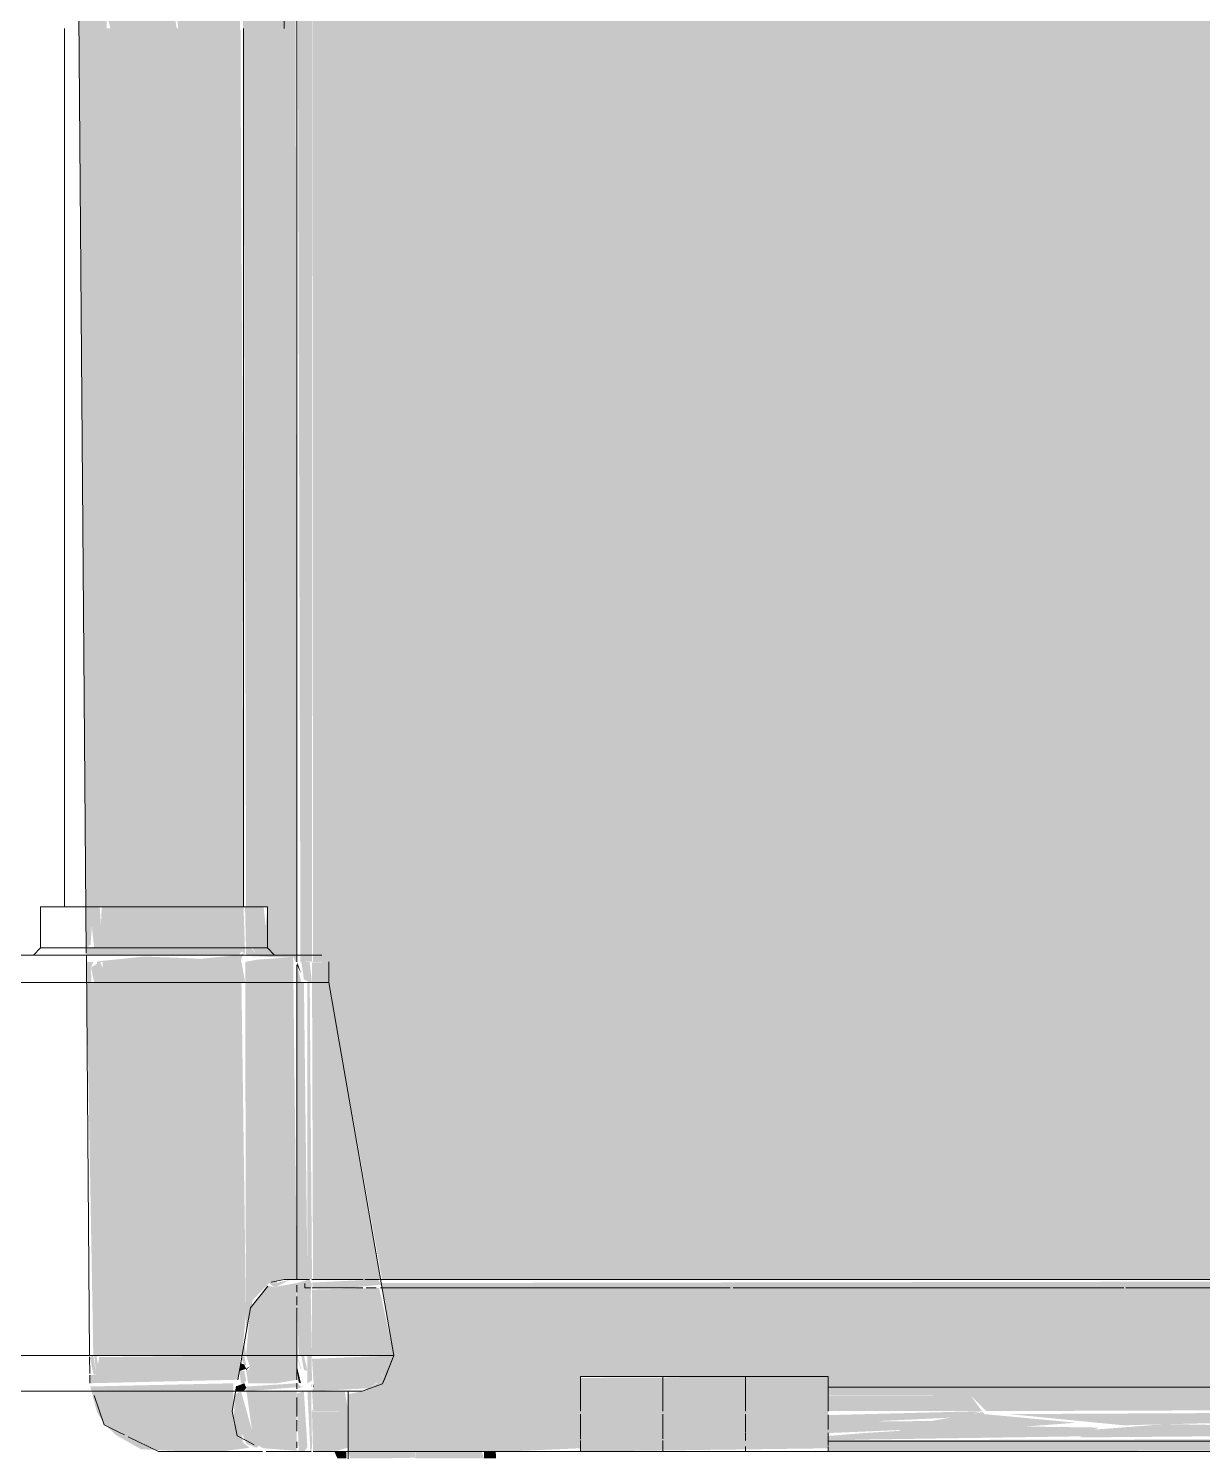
# Model space of a CAD drawing. Header units: metres. Extents: x 147 to 427, y -16 to 162.
# Drawn here: x 392.1614 to 392.332, y 0.406 to 0.6127 of the extents above; entities that cross this region are included whole.
import ezdxf

# ---------------------------------------------------------------- set-up
doc = ezdxf.new("R2010")
doc.units = ezdxf.units.M
doc.layers.add('P-SANR-FIXT', color=7, linetype='Continuous', lineweight=5)

# ---------------------------------------------------------------- blocks, each defined once
blk = doc.blocks.new('USO_ESG_Sifão de Uso Geral - Sifão para lavatório-3647404-HH')
at = {"layer": 'P-SANR-FIXT'}
for p, q in [((-160.98708, 0.61274), (-160.98708, 0.62313)), ((-161.01897, 0.61274), (-161.01897, 0.48512)), ((-160.99297, 0.48512), (-160.99297, 0.61274)), ((-161.02245, 0.48512), (-161.02245, 0.47916)), ((-160.98949, 0.48512), (-161.02245, 0.48512)), ((-160.98949, 0.47916), (-160.98949, 0.48512)), ((-161.02245, 0.47916), (-161.02347, 0.47813)), ((-161.02347, 0.47813), (-161.01834, 0.47813)), ((-161.02347, 0.47813), (-160.98847, 0.47813)), ((-161.02245, 0.47916), (-160.98949, 0.47916)), ((-160.99359, 0.47813), (-160.98847, 0.47813)), ((-160.98847, 0.47813), (-160.98949, 0.47916)), ((-160.98057, 0.47416), (-160.98057, 0.47713)), ((-161.03136, 0.47416), (-160.98057, 0.47416)), ((-160.97112, 0.41995), (-160.98057, 0.47416)), ((-160.97112, 0.41995), (-161.04082, 0.41995)), ((-160.97774, 0.39156), (-160.97774, 0.41477))]:
    blk.add_line(p, q, dxfattribs=at)
at = {"layer": 'P-SANR-FIXT', "color": 253, "true_color": 0xa6a6a6}
for p, q in [((-161.01908, 0.48512), (-161.02245, 0.48512)), ((-161.01897, 0.48512), (-161.01771, 0.48512)), ((-161.01723, 0.48512), (-160.99471, 0.48512)), ((-160.99423, 0.48512), (-160.99297, 0.48512)), ((-160.98949, 0.48512), (-160.99285, 0.48512)), ((-161.02245, 0.47916), (-161.02188, 0.47916)), ((-161.01834, 0.47813), (-161.01561, 0.47813)), ((-161.01834, 0.47813), (-161.01284, 0.47813)), ((-161.01525, 0.47813), (-161.01232, 0.47813)), ((-161.01266, 0.47813), (-160.99359, 0.47813)), ((-160.99005, 0.47916), (-160.98949, 0.47916)), ((-160.98144, 0.47416), (-160.98057, 0.47416)), ((-160.97774, 0.41477), (-161.03419, 0.41477)), ((-160.97572, 0.41477), (-160.97774, 0.41477))]:
    blk.add_line(p, q, dxfattribs=at)
at = {"layer": 'P-SANR-FIXT', "color": 254, "true_color": 0xdfdfdf}
for p, q in [((-161.01897, 0.48512), (-161.01852, 0.48512)), ((-161.01762, 0.48512), (-161.01862, 0.48512)), ((-161.01852, 0.48512), (-161.01771, 0.48512)), ((-161.01252, 0.48512), (-161.01726, 0.48512)), ((-161.01723, 0.48512), (-160.99471, 0.48512)), ((-160.99467, 0.48512), (-161.01238, 0.48512)), ((-160.99331, 0.48512), (-160.99431, 0.48512)), ((-160.99423, 0.48512), (-160.99297, 0.48512)), ((-161.02188, 0.47916), (-160.99005, 0.47916)), ((-161.02943, 0.47416), (-161.02392, 0.47416)), ((-161.02392, 0.47416), (-161.01254, 0.47416)), ((-161.01233, 0.47416), (-160.98144, 0.47416)), ((-160.97112, 0.41995), (-161.04082, 0.41995)), ((-161.01469, 0.41477), (-161.0288, 0.41477)), ((-160.99725, 0.41477), (-161.01469, 0.41477)), ((-160.97774, 0.41477), (-160.99725, 0.41477))]:
    blk.add_line(p, q, dxfattribs=at)
at = {"layer": 'P-SANR-FIXT', "color": 7, "true_color": 0xf3f3f3}
blk.add_line((-161.01254, 0.47416), (-161.01233, 0.47416), dxfattribs=at)
at = {"layer": 'P-SANR-FIXT', "flags": 128}
for points in [[(-161.03035, 0.47813), (-161.02634, 0.47813), (-161.01834, 0.47813)], [(-160.98158, 0.47813), (-160.9856, 0.47813), (-160.99633, 0.47813), (-161.01023, 0.47813), (-161.02273, 0.47813), (-161.02971, 0.47813), (-161.03035, 0.47813)], [(-160.99359, 0.47813), (-160.9892, 0.47813), (-160.98223, 0.47813), (-160.98158, 0.47813)], [(-160.97112, 0.41995), (-160.97277, 0.41582), (-160.97572, 0.41477)], [(-161.03621, 0.41477), (-161.03217, 0.41477), (-161.02113, 0.41477), (-161.00604, 0.41477), (-160.99093, 0.41477), (-160.97983, 0.41477), (-160.97572, 0.41477)]]:
    blk.add_lwpolyline(points, dxfattribs=at)
at = {"layer": 'P-SANR-FIXT', "color": 253, "true_color": 0xa6a6a6, "flags": 128}
blk.add_lwpolyline([(-161.01215, 0.47813), (-161.0017, 0.47813), (-160.99359, 0.47813)], dxfattribs=at)
at = {"layer": 'P-SANR-FIXT', "color": 254, "true_color": 0xdfdfdf, "flags": 128}
for points in [[(-161.00597, 0.41477), (-161.02101, 0.41477), (-161.0321, 0.41477)], [(-160.98313, 0.41477), (-160.9908, 0.41477), (-161.00589, 0.41477)], [(-160.97774, 0.41477), (-160.97976, 0.41477), (-160.98287, 0.41477)]]:
    blk.add_lwpolyline(points, dxfattribs=at)
blk = doc.blocks.new('USO_ESG_Sifão de Uso Geral - Sifão para lavatório-V214-HH')
at = {"layer": 'P-SANR-FIXT', "color": 253, "true_color": 0xa6a6a6}
for p, q in [((-160.98708, 0.61274), (-160.98708, 0.62313)), ((-161.01897, 0.61274), (-161.01897, 0.48512)), ((-160.99297, 0.48512), (-160.99297, 0.61274)), ((-161.02245, 0.48512), (-161.02245, 0.47916)), ((-161.01908, 0.48512), (-161.02245, 0.48512)), ((-160.98949, 0.48512), (-160.99285, 0.48512)), ((-160.98949, 0.47916), (-160.98949, 0.48512)), ((-161.02245, 0.47916), (-161.02188, 0.47916)), ((-161.01232, 0.47813), (-161.01834, 0.47813)), ((-161.01834, 0.47813), (-161.01284, 0.47813)), ((-161.01266, 0.47813), (-160.99359, 0.47813)), ((-160.99359, 0.47813), (-160.99633, 0.47813)), ((-160.99005, 0.47916), (-160.98949, 0.47916)), ((-160.98057, 0.47528), (-160.98057, 0.47713)), ((-160.98144, 0.47416), (-160.98057, 0.47416)), ((-160.97112, 0.41995), (-160.98057, 0.47416)), ((-160.97112, 0.41995), (-160.9724, 0.41676)), ((-160.97774, 0.41477), (-160.97572, 0.41477)), ((-160.97774, 0.39156), (-160.97774, 0.41477))]:
    blk.add_line(p, q, dxfattribs=at)
at = {"layer": 'P-SANR-FIXT', "color": 254, "true_color": 0xdfdfdf}
for p, q in [((-161.01908, 0.48512), (-161.02245, 0.48512)), ((-161.01762, 0.48512), (-161.01862, 0.48512)), ((-161.01252, 0.48512), (-161.01726, 0.48512)), ((-160.99467, 0.48512), (-161.01238, 0.48512)), ((-160.99331, 0.48512), (-160.99431, 0.48512)), ((-160.98949, 0.48512), (-160.99285, 0.48512)), ((-161.02245, 0.47916), (-161.02188, 0.47916)), ((-161.02188, 0.47916), (-161.02024, 0.47916)), ((-161.02024, 0.47916), (-160.99005, 0.47916)), ((-161.01834, 0.47813), (-161.01561, 0.47813)), ((-161.01834, 0.47813), (-161.01284, 0.47813)), ((-161.01525, 0.47813), (-161.01232, 0.47813)), ((-161.01266, 0.47813), (-160.99359, 0.47813)), ((-161.01215, 0.47813), (-161.0017, 0.47813)), ((-161.0017, 0.47813), (-160.99359, 0.47813)), ((-160.99005, 0.47916), (-160.98949, 0.47916)), ((-161.02943, 0.47416), (-161.01254, 0.47416)), ((-161.01233, 0.47416), (-160.98144, 0.47416)), ((-160.98144, 0.47416), (-160.98057, 0.47416)), ((-160.97112, 0.41995), (-161.04082, 0.41995)), ((-160.97572, 0.41477), (-160.97774, 0.41477))]:
    blk.add_line(p, q, dxfattribs=at)
at = {"layer": 'P-SANR-FIXT', "color": 7, "true_color": 0xfafafa}
for p, q in [((-161.01897, 0.48512), (-161.01771, 0.48512)), ((-161.01762, 0.48512), (-161.01862, 0.48512)), ((-161.01421, 0.48512), (-161.01726, 0.48512)), ((-161.01723, 0.48512), (-161.00597, 0.48512)), ((-161.01252, 0.48512), (-161.01421, 0.48512)), ((-161.00597, 0.48512), (-161.01238, 0.48512)), ((-160.99467, 0.48512), (-161.00597, 0.48512)), ((-161.00597, 0.48512), (-160.99471, 0.48512)), ((-160.99331, 0.48512), (-160.99431, 0.48512)), ((-160.99423, 0.48512), (-160.99297, 0.48512)), ((-161.02188, 0.47916), (-160.99005, 0.47916)), ((-161.02943, 0.47416), (-161.01254, 0.47416)), ((-161.01233, 0.47416), (-160.98144, 0.47416)), ((-161.00597, 0.41995), (-161.04082, 0.41995)), ((-160.97112, 0.41995), (-161.00597, 0.41995)), ((-160.97774, 0.41477), (-161.03419, 0.41477)), ((-160.97976, 0.41477), (-160.98287, 0.41477)), ((-160.97774, 0.41477), (-160.97976, 0.41477))]:
    blk.add_line(p, q, dxfattribs=at)
at = {"layer": 'P-SANR-FIXT', "color": 7, "true_color": 0xf3f3f3}
for p, q in [((-161.01897, 0.48512), (-161.01771, 0.48512)), ((-161.01723, 0.48512), (-160.99947, 0.48512)), ((-160.99947, 0.48512), (-160.99471, 0.48512)), ((-160.99423, 0.48512), (-160.99297, 0.48512)), ((-161.01254, 0.47416), (-161.01233, 0.47416)), ((-160.97774, 0.41477), (-161.03419, 0.41477))]:
    blk.add_line(p, q, dxfattribs=at)
at = {"layer": 'P-SANR-FIXT'}
for p, q in [((-161.02245, 0.47916), (-161.02347, 0.47813)), ((-161.02347, 0.47813), (-161.01834, 0.47813)), ((-161.02347, 0.47813), (-161.01834, 0.47813)), ((-160.99359, 0.47813), (-160.98847, 0.47813)), ((-160.99359, 0.47813), (-160.98847, 0.47813)), ((-160.98847, 0.47813), (-160.98949, 0.47916)), ((-160.98057, 0.47416), (-160.98057, 0.47528))]:
    blk.add_line(p, q, dxfattribs=at)
at = {"layer": 'P-SANR-FIXT', "color": 7, "true_color": 0xfefefe}
blk.add_line((-161.01254, 0.47416), (-161.01233, 0.47416), dxfattribs=at)
at = {"layer": 'P-SANR-FIXT', "flags": 128}
for points in [[(-161.03035, 0.47813), (-161.02634, 0.47813), (-161.01834, 0.47813)], [(-161.01834, 0.47813), (-161.02273, 0.47813), (-161.02971, 0.47813), (-161.03035, 0.47813)], [(-160.99359, 0.47813), (-160.9892, 0.47813), (-160.98223, 0.47813), (-160.98158, 0.47813)], [(-160.98158, 0.47813), (-160.9856, 0.47813), (-160.99359, 0.47813)], [(-160.97245, 0.41662), (-160.97277, 0.41582), (-160.97572, 0.41477)]]:
    blk.add_lwpolyline(points, dxfattribs=at)
at = {"layer": 'P-SANR-FIXT', "color": 253, "true_color": 0xa6a6a6, "flags": 128}
blk.add_lwpolyline([(-160.99669, 0.47813), (-161.01023, 0.47813), (-161.01215, 0.47813)], dxfattribs=at)
at = {"layer": 'P-SANR-FIXT', "color": 254, "true_color": 0xdfdfdf, "flags": 128}
for points in [[(-161.03419, 0.41477), (-161.03217, 0.41477), (-161.02113, 0.41477), (-161.00604, 0.41477)], [(-161.00597, 0.41477), (-160.99093, 0.41477), (-160.98313, 0.41477)], [(-160.98287, 0.41477), (-160.97983, 0.41477), (-160.97774, 0.41477)]]:
    blk.add_lwpolyline(points, dxfattribs=at)
at = {"layer": 'P-SANR-FIXT', "color": 7, "true_color": 0xfafafa, "flags": 128}
for points in [[(-161.00597, 0.41477), (-161.02101, 0.41477), (-161.0321, 0.41477), (-161.03323, 0.41477)], [(-160.98313, 0.41477), (-160.9908, 0.41477), (-161.00589, 0.41477)]]:
    blk.add_lwpolyline(points, dxfattribs=at)
blk = doc.blocks.new('UT_Bacia com caixa acoplada - UT_Bacia com caixa acoplada-V218-HH')
at = {"layer": 'P-SANR-FIXT', "true_color": 0xf4f2f0, "transparency": 33554598}
h = blk.add_hatch(color=7, dxfattribs=at)
h.paths.add_polyline_path([(-160.64345, 0.42323), (-160.64295, 0.731), (-160.65082, 0.731), (-160.65077, 0.43069), (-160.64758, 0.43054), (-160.64442, 0.42798), (-160.64346, 0.42333)])
h.paths.add_polyline_path([(-160.98542, 0.47713), (-160.98523, 0.47713), (-160.98546, 0.675), (-160.98918, 0.675), (-160.98997, 0.67431), (-160.98984, 0.62313), (-160.98708, 0.62313), (-160.98708, 0.61274), (-160.99297, 0.61274), (-160.99259, 0.48512), (-160.98949, 0.48512), (-160.99005, 0.47916), (-160.99116, 0.47834), (-160.99177, 0.47903), (-160.99259, 0.478), (-160.98801, 0.4778), (-160.98569, 0.47781)])
for points in [[(-160.90253, 0.431), (-160.65302, 0.431), (-160.65302, 0.731), (-160.88348, 0.731), (-160.88842, 0.67803), (-160.88957, 0.67746), (-160.89129, 0.67684), (-160.89696, 0.67675), (-160.8987, 0.67623), (-160.8987, 0.67616), (-160.89492, 0.67574), (-160.89572, 0.67536), (-160.9018, 0.675), (-160.98302, 0.675), (-160.98287, 0.47713), (-160.98057, 0.47713), (-160.98057, 0.47528), (-160.98144, 0.47416), (-160.98057, 0.47416), (-160.97284, 0.431), (-160.90499, 0.431)], [(-160.98428, 0.47713), (-160.98302, 0.47718), (-160.98302, 0.675), (-160.98523, 0.67453), (-160.98469, 0.47713), (-160.98442, 0.47713)], [(-160.98462, 0.47548), (-160.98516, 0.47713), (-160.98516, 0.47658), (-160.98469, 0.47562)], [(-160.98302, 0.47416), (-160.98337, 0.47713), (-160.98458, 0.47713), (-160.98419, 0.47459), (-160.98335, 0.47416)], [(-160.9756, 0.431), (-160.97305, 0.43102), (-160.98057, 0.47416), (-160.98144, 0.47416), (-160.98057, 0.47528), (-160.98057, 0.47713), (-160.98302, 0.47705), (-160.98287, 0.431), (-160.97579, 0.431)], [(-160.98819, 0.41592), (-160.98523, 0.41641), (-160.98529, 0.41995), (-160.9926, 0.41995), (-160.99205, 0.41841), (-160.99217, 0.41785), (-160.99259, 0.4178), (-160.99229, 0.41592), (-160.98854, 0.41592)], [(-160.98287, 0.41477), (-160.97493, 0.41518), (-160.97301, 0.41632), (-160.97295, 0.41734), (-160.97225, 0.41632), (-160.97112, 0.41995), (-160.98302, 0.41947), (-160.98278, 0.41592), (-160.98278, 0.41534), (-160.98302, 0.41477)], [(-160.99358, 0.41768), (-160.99259, 0.41802), (-160.99286, 0.41865), (-160.99338, 0.4188), (-160.99352, 0.41802)], [(-160.99259, 0.4178), (-160.99205, 0.41841), (-160.99259, 0.41802)], [(-160.98462, 0.41592), (-160.98516, 0.41816), (-160.98523, 0.41802), (-160.98495, 0.41602), (-160.98463, 0.41592)], [(-160.9964, 0.406), (-160.99209, 0.40654), (-160.99308, 0.40733), (-160.99334, 0.4091), (-160.99449, 0.40973), (-160.99448, 0.4126), (-160.99445, 0.41592), (-161.01524, 0.41545), (-161.01427, 0.41172), (-161.01315, 0.40993), (-161.01145, 0.40836), (-161.00788, 0.40634), (-161.00096, 0.406), (-160.99707, 0.406)], [(-160.99295, 0.41477), (-160.99256, 0.41526), (-160.99286, 0.41592), (-160.99397, 0.41549), (-160.9941, 0.41477), (-160.99334, 0.41477)], [(-160.99248, 0.41477), (-160.98523, 0.41534), (-160.98523, 0.41592), (-160.99257, 0.41544), (-160.99254, 0.41477)], [(-160.98302, 0.41542), (-160.98321, 0.41592), (-160.98307, 0.41543)], [(-160.98278, 0.41534), (-160.98287, 0.41592), (-160.98287, 0.41537)], [(-160.99109, 0.40654), (-160.99075, 0.40684), (-160.99179, 0.40925), (-160.99334, 0.41477), (-160.99417, 0.41433), (-160.99449, 0.40973), (-160.99442, 0.40941), (-160.99314, 0.40847), (-160.99252, 0.40711), (-160.9911, 0.40654)], [(-160.98523, 0.40611), (-160.98523, 0.41477), (-160.99254, 0.41477), (-160.99174, 0.40904), (-160.99075, 0.40684), (-160.99011, 0.40647), (-160.98575, 0.40615)], [(-160.98044, 0.41187), (-160.97774, 0.41187), (-160.97825, 0.41477), (-160.98302, 0.41477), (-160.98283, 0.41187), (-160.98048, 0.41187)]]:
    blk.add_hatch(color=7, dxfattribs=at).paths.add_polyline_path(points)
h = blk.add_hatch(color=7, dxfattribs=at)
h.paths.add_polyline_path([(-160.77301, 0.40805), (-160.76555, 0.40855), (-160.76781, 0.40919), (-160.78993, 0.40868), (-160.79208, 0.40805), (-160.7736, 0.40805)])
h.paths.add_polyline_path([(-160.87146, 0.40805), (-160.84357, 0.40828), (-160.84612, 0.40868), (-160.83324, 0.40908), (-160.83229, 0.40948), (-160.85887, 0.40999), (-160.86924, 0.40919), (-160.87121, 0.40818)])
h.paths.add_polyline_path([(-160.90802, 0.40868), (-160.89616, 0.40919), (-160.90065, 0.41043), (-160.88861, 0.411), (-160.88564, 0.41187), (-160.90802, 0.41129), (-160.90802, 0.40872)])
h.paths.add_polyline_path([(-160.81802, 0.40868), (-160.82595, 0.40923), (-160.81837, 0.40868)])
h.paths.add_polyline_path([(-160.73358, 0.40868), (-160.73143, 0.40923), (-160.73066, 0.41043), (-160.72802, 0.41043), (-160.72802, 0.41187), (-160.74876, 0.41132), (-160.74302, 0.41043), (-160.73535, 0.41039), (-160.73989, 0.40919), (-160.73425, 0.40868)])
h.paths.add_polyline_path([(-160.92395, 0.69786), (-160.8987, 0.69786), (-160.8987, 0.731), (-160.98302, 0.731), (-160.98287, 0.69786), (-160.92419, 0.69786)])
h = blk.add_hatch(color=7, dxfattribs=at)
h.paths.add_polyline_path([(-160.88564, 0.41187), (-160.88735, 0.4142), (-160.90802, 0.41416), (-160.90802, 0.41187), (-160.88861, 0.41187)])
h.paths.add_polyline_path([(-160.79517, 0.41187), (-160.8817, 0.41144), (-160.86504, 0.40981), (-160.84973, 0.41019), (-160.80652, 0.40898), (-160.8089, 0.40974), (-160.79716, 0.41156)])
h.paths.add_polyline_path([(-160.78741, 0.40907), (-160.76781, 0.4097), (-160.75232, 0.41187), (-160.79291, 0.41144), (-160.78529, 0.40966), (-160.78734, 0.40908)])
h.paths.add_polyline_path([(-160.81837, 0.40766), (-160.7939, 0.40805), (-160.78741, 0.40907), (-160.83024, 0.4094), (-160.83363, 0.40901), (-160.83558, 0.40868), (-160.84357, 0.40828), (-160.83894, 0.40805), (-160.81939, 0.40766)])
h.paths.add_polyline_path([(-160.90796, 0.40766), (-160.87116, 0.40821), (-160.86866, 0.40948), (-160.88404, 0.4097), (-160.88554, 0.41174), (-160.89303, 0.41043), (-160.90067, 0.41038), (-160.89747, 0.40902), (-160.90281, 0.40868), (-160.90802, 0.40826), (-160.90802, 0.40766)])
h.paths.add_polyline_path([(-160.73179, 0.40868), (-160.72802, 0.40924), (-160.72802, 0.41043), (-160.73066, 0.41041), (-160.73145, 0.40919)])
h.paths.add_polyline_path([(-160.76459, 0.40805), (-160.73211, 0.40818), (-160.73179, 0.40868), (-160.73989, 0.40919), (-160.7352, 0.41043), (-160.74744, 0.411), (-160.75082, 0.41131), (-160.75232, 0.40928), (-160.7658, 0.40868), (-160.76555, 0.40855)])
h.paths.add_polyline_path([(-160.75041, 0.41187), (-160.72802, 0.41243), (-160.72802, 0.4142), (-160.74876, 0.41411), (-160.75025, 0.41209)])
h.paths.add_polyline_path([(-160.98302, 0.6886), (-160.9018, 0.69786), (-160.98302, 0.69786), (-160.98302, 0.69092)])
h = blk.add_hatch(color=7, dxfattribs=at)
h.paths.add_polyline_path([(-160.94402, 0.406), (-160.90802, 0.40647), (-160.90802, 0.40753), (-160.72802, 0.40707), (-160.72802, 0.406), (-160.69202, 0.40647), (-160.69202, 0.41688), (-160.72802, 0.41669), (-160.72802, 0.41535), (-160.90802, 0.41592), (-160.90802, 0.41688), (-160.94402, 0.41669), (-160.94402, 0.40619)])
h.paths.add_polyline_path([(-160.90369, 0.40766), (-160.90802, 0.40805), (-160.90802, 0.4142), (-160.88735, 0.4142), (-160.88502, 0.41187), (-160.75008, 0.41233), (-160.7487, 0.4142), (-160.72802, 0.41416), (-160.72802, 0.40868), (-160.73211, 0.40818), (-160.73219, 0.40805), (-160.90221, 0.40766)])
h.paths.add_polyline_path([(-160.80652, 0.40898), (-160.78506, 0.40966), (-160.78595, 0.41012), (-160.79517, 0.41187), (-160.81079, 0.40944), (-160.80747, 0.40908)])
h.paths.add_polyline_path([(-160.76681, 0.40919), (-160.752, 0.4097), (-160.75103, 0.41187), (-160.76403, 0.40964), (-160.76698, 0.40928)])
h.paths.add_polyline_path([(-160.88373, 0.40928), (-160.87202, 0.41019), (-160.88532, 0.41144), (-160.88383, 0.40942)])
h.paths.add_polyline_path([(-160.82735, 0.40928), (-160.83099, 0.40948), (-160.82958, 0.40937)])
h.paths.add_polyline_path([(-160.98288, 0.67931), (-160.97795, 0.67988), (-160.97795, 0.68261), (-160.97694, 0.68372), (-160.8987, 0.68578), (-160.8987, 0.69782), (-160.98302, 0.6886), (-160.98287, 0.68631), (-160.97744, 0.68578), (-160.97775, 0.68504), (-160.98302, 0.68041), (-160.98302, 0.67931)])
h = blk.add_hatch(color=7, dxfattribs=at)
h.paths.add_polyline_path([(-160.98419, 0.406), (-160.98368, 0.40656), (-160.9842, 0.41477), (-160.98523, 0.4144), (-160.98495, 0.406), (-160.98458, 0.406)])
h.paths.add_polyline_path([(-160.98368, 0.675), (-160.98365, 0.67505), (-160.98302, 0.67546), (-160.98302, 0.67656), (-160.98523, 0.67604), (-160.98469, 0.675), (-160.9841, 0.675)])
h.paths.add_polyline_path([(-160.98516, 0.67659), (-160.98458, 0.6766), (-160.98302, 0.67706), (-160.98302, 0.68041), (-160.98523, 0.67786), (-160.98517, 0.67659)])
h.paths.add_polyline_path([(-160.98523, 0.68631), (-160.98302, 0.68631), (-160.98302, 0.6886), (-160.98523, 0.68836), (-160.98523, 0.68708)])
h = blk.add_hatch(color=7, dxfattribs=at)
h.paths.add_polyline_path([(-160.98313, 0.406), (-160.98302, 0.40658), (-160.98313, 0.41477), (-160.98368, 0.41477), (-160.98326, 0.406)])
h.paths.add_polyline_path([(-160.98523, 0.41512), (-160.98458, 0.41534), (-160.98516, 0.41592), (-160.98523, 0.41534)])
h.paths.add_polyline_path([(-160.9837, 0.41995), (-160.98368, 0.41995), (-160.98314, 0.42977), (-160.98302, 0.43026), (-160.98336, 0.431), (-160.98523, 0.43048), (-160.98495, 0.41995), (-160.98419, 0.41995)])
h.paths.add_polyline_path([(-160.98517, 0.67865), (-160.98437, 0.67922), (-160.98368, 0.6803), (-160.98419, 0.68201), (-160.98458, 0.68201), (-160.98411, 0.68469), (-160.98368, 0.68505), (-160.98419, 0.68531), (-160.98523, 0.68482), (-160.98523, 0.67865)])
h = blk.add_hatch(color=7, dxfattribs=at)
h.paths.add_polyline_path([(-160.65468, 0.42977), (-160.65302, 0.43035), (-160.65302, 0.43068), (-160.67166, 0.431), (-160.97295, 0.43047), (-160.97283, 0.42977), (-160.6587, 0.42977)])
h.paths.add_polyline_path([(-160.97714, 0.67931), (-160.8987, 0.67931), (-160.8987, 0.68525), (-160.97744, 0.68333), (-160.97839, 0.68201), (-160.97744, 0.67931)])
h = blk.add_hatch(color=7, dxfattribs=at)
h.paths.add_polyline_path([(-160.99286, 0.41995), (-160.9926, 0.41995), (-160.99286, 0.42179), (-160.99318, 0.41995)])
h.paths.add_polyline_path([(-161.01741, 0.675), (-161.01354, 0.67546), (-161.01317, 0.67642), (-161.01742, 0.676), (-161.01741, 0.67503)])
h.paths.add_polyline_path([(-161.0137, 0.67656), (-161.0137, 0.67659), (-161.01434, 0.67656)])
h.paths.add_polyline_path([(-161.00831, 0.6766), (-161.0088, 0.67676), (-161.00879, 0.6766)])
h = blk.add_hatch(color=7, dxfattribs=at)
h.paths.add_polyline_path([(-161.01468, 0.41995), (-160.99318, 0.41995), (-160.99261, 0.42588), (-160.99327, 0.47416), (-161.01508, 0.47416), (-161.01516, 0.47713), (-161.01581, 0.47713), (-161.0148, 0.41995)])
h.paths.add_polyline_path([(-161.01434, 0.41725), (-161.0148, 0.41992), (-161.01534, 0.41976), (-161.0148, 0.4173), (-161.01448, 0.41726)])
h.paths.add_polyline_path([(-161.01582, 0.47916), (-161.0152, 0.47965), (-161.0148, 0.48512), (-160.99297, 0.48512), (-160.99341, 0.61274), (-161.01288, 0.61274), (-161.01281, 0.61481), (-161.01692, 0.61481), (-161.01583, 0.47996)])
h.paths.add_polyline_path([(-161.01553, 0.62313), (-160.99465, 0.62313), (-160.99456, 0.65218), (-160.99311, 0.63372), (-160.99348, 0.675), (-161.00011, 0.675), (-161.00031, 0.67431), (-161.00197, 0.67431), (-161.00194, 0.675), (-161.00332, 0.675), (-161.00314, 0.67431), (-161.01137, 0.67431), (-161.01173, 0.675), (-161.01741, 0.67443), (-161.01682, 0.62313), (-161.01598, 0.62313)])
h = blk.add_hatch(color=7, dxfattribs=at)
h.paths.add_polyline_path([(-161.01531, 0.41592), (-160.9938, 0.41643), (-160.99334, 0.41995), (-161.01394, 0.41972), (-161.01434, 0.41725), (-161.01532, 0.41708), (-161.01531, 0.41621)])
h.paths.add_polyline_path([(-161.01381, 0.47713), (-161.01344, 0.47713), (-161.01343, 0.47623)])
h.paths.add_polyline_path([(-161.01109, 0.47416), (-160.99273, 0.47416), (-160.99327, 0.47713), (-161.00026, 0.47764), (-161.00742, 0.47791), (-161.01424, 0.4772), (-161.01425, 0.47686), (-161.01513, 0.47632), (-161.01468, 0.47416), (-161.01232, 0.47416)])
h.paths.add_polyline_path([(-161.01525, 0.47813), (-160.99359, 0.47813), (-160.99327, 0.47862), (-160.99274, 0.47835), (-160.99297, 0.48512), (-161.01357, 0.48512), (-161.01386, 0.47916), (-161.01582, 0.47916), (-161.01581, 0.47813)])
h.paths.add_polyline_path([(-160.99341, 0.51786), (-160.99297, 0.52907), (-160.99348, 0.61481), (-161.00269, 0.61481), (-161.00246, 0.61274), (-160.99341, 0.61274), (-160.99341, 0.52872)])
h.paths.add_polyline_path([(-161.00376, 0.67431), (-161.00379, 0.675), (-161.00674, 0.675), (-161.00675, 0.67431), (-161.00597, 0.67431)])
h.paths.add_polyline_path([(-161.01137, 0.67431), (-161.00903, 0.67473), (-161.0091, 0.675), (-161.01136, 0.675)])
h = blk.add_hatch(color=7, dxfattribs=at)
h.paths.add_polyline_path([(-161.01434, 0.41725), (-161.01389, 0.41732), (-161.01434, 0.41995), (-161.01468, 0.41995), (-161.01443, 0.41791)])
h.paths.add_polyline_path([(-161.01513, 0.47632), (-161.0148, 0.47713), (-161.01514, 0.47713)])
h.paths.add_polyline_path([(-161.01348, 0.47916), (-161.01387, 0.48512), (-161.01531, 0.48512), (-161.01468, 0.47916), (-161.01386, 0.47916)])
h.paths.add_polyline_path([(-161.00737, 0.61274), (-161.00268, 0.61274), (-161.00302, 0.61481), (-161.01281, 0.61481), (-161.01232, 0.61274), (-161.00744, 0.61274)])
h.paths.add_polyline_path([(-160.99399, 0.62313), (-160.99308, 0.62313), (-160.99348, 0.63569), (-160.99465, 0.65218), (-160.99449, 0.62313)])
h.paths.add_polyline_path([(-161.00892, 0.67431), (-161.00675, 0.67431), (-161.00674, 0.675), (-161.00881, 0.67472), (-161.00892, 0.67433)])
h.paths.add_polyline_path([(-161.00197, 0.67431), (-161.00031, 0.67431), (-161.00031, 0.675), (-161.00194, 0.675)])
h.paths.add_polyline_path([(-161.00314, 0.67431), (-161.00379, 0.675), (-161.00376, 0.67431)])
h = blk.add_hatch(color=7, dxfattribs=at)
h.paths.add_polyline_path([(-160.9926, 0.42323), (-160.99163, 0.42798), (-160.98928, 0.43047), (-160.98846, 0.42983), (-160.98801, 0.43087), (-160.98523, 0.431), (-160.98576, 0.47783), (-160.99098, 0.47746), (-160.99273, 0.47713), (-160.99261, 0.42588)])
h.paths.add_polyline_path([(-160.99231, 0.47813), (-160.9917, 0.47916), (-160.99103, 0.47813), (-160.98949, 0.47974), (-160.99005, 0.48512), (-160.99275, 0.48512), (-160.99259, 0.47828)])
h.paths.add_polyline_path([(-160.98997, 0.62313), (-160.98997, 0.67431), (-160.98997, 0.675), (-160.99321, 0.6746), (-160.99261, 0.62313), (-160.99097, 0.62313)])
h.paths.add_polyline_path([(-160.99297, 0.57444), (-160.99261, 0.61274), (-160.98708, 0.61274), (-160.98708, 0.62313), (-160.98997, 0.62313), (-160.98997, 0.61481), (-160.99306, 0.61481), (-160.99298, 0.57792)])
h = blk.add_hatch(color=7, dxfattribs=at)
h.paths.add_polyline_path([(-160.99336, 0.47713), (-160.99327, 0.47762), (-160.99286, 0.47841), (-160.99359, 0.47813), (-160.99953, 0.47756), (-160.99359, 0.47713)])
h.paths.add_polyline_path([(-160.99286, 0.48512), (-160.99275, 0.48512), (-160.99297, 0.48512)])
h = blk.add_hatch(color=7, dxfattribs=at)
h.paths.add_polyline_path([(-160.98458, 0.41518), (-160.9842, 0.41579), (-160.98458, 0.41534)])
h.paths.add_polyline_path([(-160.98458, 0.41799), (-160.98516, 0.41995), (-160.98523, 0.41995), (-160.98468, 0.41802), (-160.98462, 0.418)])
h.paths.add_polyline_path([(-160.98368, 0.41995), (-160.98302, 0.41995), (-160.98322, 0.42977), (-160.98368, 0.42942), (-160.98368, 0.42567)])
h.paths.add_polyline_path([(-160.98523, 0.43097), (-160.98368, 0.431), (-160.98419, 0.47416), (-160.98458, 0.47416), (-160.98516, 0.47658), (-160.98523, 0.47673), (-160.98523, 0.431)])
h = blk.add_hatch(color=7, dxfattribs=at)
h.paths.add_polyline_path([(-160.98368, 0.41772), (-160.9842, 0.41995), (-160.98458, 0.41995), (-160.98419, 0.41787), (-160.9837, 0.41772)])
h.paths.add_polyline_path([(-160.98368, 0.431), (-160.98302, 0.431), (-160.98335, 0.47416), (-160.98368, 0.47416), (-160.98368, 0.43177)])
h = blk.add_hatch(color=7, dxfattribs=at)
h.paths.add_polyline_path([(-160.98846, 0.42983), (-160.98623, 0.43094), (-160.9883, 0.43047)])
h.paths.add_polyline_path([(-160.98623, 0.41995), (-160.98523, 0.41995), (-160.98523, 0.43048), (-160.98854, 0.42989), (-160.98958, 0.43011), (-160.992, 0.42667), (-160.9926, 0.41995), (-160.98721, 0.41995)])
h = blk.add_hatch(color=7, dxfattribs=at)
h.paths.add_polyline_path([(-160.97981, 0.406), (-160.97774, 0.40658), (-160.97774, 0.41187), (-160.98302, 0.41185), (-160.98287, 0.406), (-160.98044, 0.406)])
h.paths.add_polyline_path([(-160.978, 0.42977), (-160.97291, 0.43023), (-160.97345, 0.431), (-160.98302, 0.43055), (-160.98287, 0.42977), (-160.98055, 0.42977)])
h = blk.add_hatch(color=7, dxfattribs=at)
h.paths.add_polyline_path([(-160.98287, 0.41187), (-160.98287, 0.41218), (-160.98302, 0.41187)])
h.paths.add_polyline_path([(-160.98302, 0.41995), (-160.97112, 0.41995), (-160.97325, 0.42977), (-160.98302, 0.42952), (-160.98302, 0.4232)])
h = blk.add_hatch(color=7, dxfattribs=at)
h.paths.add_polyline_path([(-160.95497, 0.406), (-160.94402, 0.40647), (-160.94402, 0.41688), (-160.90802, 0.41669), (-160.90802, 0.41535), (-160.72802, 0.41592), (-160.72802, 0.41688), (-160.69202, 0.41657), (-160.69172, 0.406), (-160.65302, 0.40658), (-160.65302, 0.42977), (-160.97283, 0.42977), (-160.97112, 0.41995), (-160.97225, 0.41632), (-160.97326, 0.41764), (-160.97352, 0.41592), (-160.97572, 0.41477), (-160.97774, 0.41433), (-160.97768, 0.406), (-160.95626, 0.406)])
h.paths.add_polyline_path([(-160.90802, 0.406), (-160.72802, 0.40641), (-160.72802, 0.40753), (-160.90802, 0.40753), (-160.90802, 0.40619)])
h = blk.add_hatch(color=7, dxfattribs=at)
h.paths.add_polyline_path([(-160.99286, 0.41592), (-160.99259, 0.41632), (-160.99286, 0.41776), (-160.99358, 0.41768), (-160.99334, 0.41592), (-160.99327, 0.41592)])
h.paths.add_polyline_path([(-160.99259, 0.41857), (-160.99286, 0.41995), (-160.99327, 0.41945), (-160.99286, 0.41865)])
h = blk.add_hatch(color=7, dxfattribs=at)
h.paths.add_polyline_path([(-160.98302, 0.41477), (-160.98319, 0.41531), (-160.98307, 0.41477)])
h.paths.add_polyline_path([(-160.98368, 0.41592), (-160.98302, 0.41631), (-160.98309, 0.41995), (-160.98368, 0.41995), (-160.98369, 0.41592)])
at = {"layer": 'P-SANR-FIXT', "color": 253, "true_color": 0x9e9d9c}
for p, q in [((-160.98523, 0.675), (-160.98523, 0.47713)), ((-160.90876, 0.431), (-160.97308, 0.431)), ((-160.97307, 0.431), (-160.90802, 0.431)), ((-160.90876, 0.431), (-160.72729, 0.431)), ((-160.72802, 0.431), (-160.90802, 0.431)), ((-160.96633, 0.42977), (-160.97307, 0.42977)), ((-160.97307, 0.42977), (-160.92224, 0.42977)), ((-160.92224, 0.42977), (-160.96629, 0.42977)), ((-160.90802, 0.42977), (-160.92183, 0.42977)), ((-160.92182, 0.42977), (-160.90876, 0.42977)), ((-160.86506, 0.42977), (-160.90876, 0.42977)), ((-160.90765, 0.42977), (-160.86506, 0.42977)), ((-160.86476, 0.42977), (-160.86384, 0.42977)), ((-160.81802, 0.42977), (-160.86421, 0.42977)), ((-160.86343, 0.42977), (-160.81802, 0.42977)), ((-160.93202, 0.41688), (-160.94402, 0.41688)), ((-160.94402, 0.41688), (-160.94402, 0.41187)), ((-160.93202, 0.41187), (-160.93202, 0.41688)), ((-160.92002, 0.41688), (-160.93202, 0.41688)), ((-160.93202, 0.41688), (-160.93202, 0.41187)), ((-160.90802, 0.41688), (-160.92002, 0.41688)), ((-160.92002, 0.41688), (-160.92002, 0.41187)), ((-160.92002, 0.41187), (-160.92002, 0.41688)), ((-160.90802, 0.41187), (-160.90802, 0.41688)), ((-160.72802, 0.41535), (-160.90802, 0.41535)), ((-160.94402, 0.41144), (-160.94402, 0.40872)), ((-160.93202, 0.40785), (-160.93202, 0.41144)), ((-160.93202, 0.41144), (-160.93202, 0.40785)), ((-160.92002, 0.41144), (-160.92002, 0.40882)), ((-160.92002, 0.40882), (-160.92002, 0.41144)), ((-160.90802, 0.40922), (-160.90802, 0.41132)), ((-160.94402, 0.40869), (-160.94402, 0.40782)), ((-160.94402, 0.40759), (-160.94402, 0.406)), ((-160.93202, 0.406), (-160.93202, 0.40759)), ((-160.93202, 0.40759), (-160.93202, 0.406)), ((-160.92002, 0.40872), (-160.92002, 0.40759)), ((-160.92002, 0.40759), (-160.92002, 0.40872)), ((-160.90802, 0.40765), (-160.90802, 0.40872)), ((-160.90802, 0.40688), (-160.90802, 0.40759)), ((-160.90802, 0.40753), (-160.72802, 0.40753)), ((-160.96802, 0.406), (-160.97774, 0.406)), ((-160.97774, 0.406), (-160.95341, 0.406)), ((-160.95304, 0.406), (-160.94402, 0.406)), ((-160.94402, 0.406), (-160.93202, 0.406)), ((-160.93202, 0.406), (-160.92002, 0.406)), ((-160.92002, 0.40673), (-160.92002, 0.406)), ((-160.92002, 0.406), (-160.92002, 0.40673)), ((-160.92002, 0.406), (-160.90802, 0.406)), ((-160.90802, 0.406), (-160.90802, 0.40673))]:
    blk.add_line(p, q, dxfattribs=at)
at = {"layer": 'P-SANR-FIXT', "color": 254, "true_color": 0xdfdfdf}
for p, q in [((-161.01692, 0.61481), (-161.01582, 0.47838)), ((-161.01581, 0.47713), (-161.01534, 0.41995)), ((-160.99196, 0.42687), (-160.98942, 0.43004)), ((-160.98897, 0.43061), (-160.98704, 0.431)), ((-160.98704, 0.431), (-160.98443, 0.431)), ((-160.97322, 0.431), (-160.97508, 0.431)), ((-160.99196, 0.42687), (-160.9938, 0.41643)), ((-161.01534, 0.41976), (-161.01532, 0.41736)), ((-161.01532, 0.41708), (-161.01531, 0.41592)), ((-160.99397, 0.41549), (-160.99461, 0.41187)), ((-160.98968, 0.406), (-160.9858, 0.406)), ((-160.98383, 0.406), (-160.98676, 0.406)), ((-160.98676, 0.406), (-160.98383, 0.406)), ((-160.98557, 0.406), (-160.98313, 0.406)), ((-160.98287, 0.406), (-160.97774, 0.406))]:
    blk.add_line(p, q, dxfattribs=at)
at = {"layer": 'P-SANR-FIXT'}
blk.add_line((-161.01581, 0.47813), (-161.01581, 0.47713), dxfattribs=at)
at = {"layer": 'P-SANR-FIXT', "color": 7, "true_color": 0xf3f2f2}
blk.add_line((-160.98523, 0.47673), (-160.98523, 0.43097), dxfattribs=at)
at = {"layer": 'P-SANR-FIXT', "color": 7, "true_color": 0xf3f2f0}
for p, q in [((-160.98523, 0.43015), (-160.98523, 0.42916)), ((-160.98523, 0.42853), (-160.98523, 0.42725)), ((-160.98523, 0.42687), (-160.98523, 0.41995)), ((-160.98523, 0.41592), (-160.98523, 0.41512))]:
    blk.add_line(p, q, dxfattribs=at)
at = {"layer": 'P-SANR-FIXT', "color": 7, "true_color": 0xf1efed}
for p, q in [((-160.98406, 0.431), (-160.98336, 0.431)), ((-160.98305, 0.431), (-160.9756, 0.431)), ((-160.97508, 0.431), (-160.97322, 0.431)), ((-160.98523, 0.41383), (-160.98523, 0.41107)), ((-160.98523, 0.41057), (-160.98523, 0.40896)), ((-160.98523, 0.40743), (-160.98523, 0.40653)), ((-160.98676, 0.406), (-160.98962, 0.406))]:
    blk.add_line(p, q, dxfattribs=at)
at = {"layer": 'P-SANR-FIXT', "color": 7, "true_color": 0xecebea}
for p, q in [((-160.98336, 0.431), (-160.98406, 0.431)), ((-160.98406, 0.431), (-160.9834, 0.431)), ((-160.98406, 0.43042), (-160.98406, 0.42977)), ((-160.97585, 0.431), (-160.98297, 0.431)), ((-160.98294, 0.431), (-160.97586, 0.431)), ((-160.97534, 0.431), (-160.97346, 0.431)), ((-160.97347, 0.431), (-160.97533, 0.431)), ((-160.98327, 0.42977), (-160.98406, 0.42977)), ((-160.98406, 0.42977), (-160.98322, 0.42977)), ((-160.98297, 0.42977), (-160.97561, 0.42977)), ((-160.97562, 0.42977), (-160.98294, 0.42977)), ((-160.97369, 0.42977), (-160.97516, 0.42977)), ((-160.97515, 0.42977), (-160.97369, 0.42977)), ((-161.01026, 0.40842), (-161.01111, 0.40883)), ((-161.00531, 0.406), (-161.00973, 0.40816)), ((-160.99144, 0.40696), (-160.9924, 0.40749)), ((-160.99577, 0.406), (-161.00054, 0.406)), ((-160.99019, 0.406), (-160.99529, 0.406)), ((-160.98848, 0.406), (-160.98968, 0.406)), ((-160.98962, 0.406), (-160.98676, 0.406)), ((-160.98676, 0.406), (-160.98848, 0.406)), ((-160.9858, 0.406), (-160.98676, 0.406)), ((-160.98313, 0.406), (-160.98383, 0.406)), ((-160.98383, 0.406), (-160.98313, 0.406)), ((-160.98057, 0.406), (-160.98287, 0.406)), ((-160.98287, 0.406), (-160.97774, 0.406)), ((-160.97774, 0.406), (-160.98055, 0.406))]:
    blk.add_line(p, q, dxfattribs=at)
at = {"layer": 'P-SANR-FIXT', "color": 254, "true_color": 0xd5d4d2}
blk.add_line((-160.97277, 0.431), (-160.96802, 0.431), dxfattribs=at)
at = {"layer": 'P-SANR-FIXT', "color": 7, "true_color": 0xf9f9f9}
for p, q in [((-160.98523, 0.41995), (-160.98523, 0.41824)), ((-160.98523, 0.41819), (-160.98523, 0.41641))]:
    blk.add_line(p, q, dxfattribs=at)
at = {"layer": 'P-SANR-FIXT', "color": 254, "true_color": 0xd5d5d5}
for p, q in [((-160.94402, 0.41688), (-160.94402, 0.41669)), ((-160.94402, 0.41669), (-160.94402, 0.41615)), ((-160.94402, 0.41615), (-160.94402, 0.41529)), ((-160.90802, 0.41615), (-160.90802, 0.41688)), ((-160.90802, 0.41536), (-160.90802, 0.41615)), ((-160.94402, 0.41529), (-160.94402, 0.41187)), ((-160.90802, 0.41483), (-160.90802, 0.41522)), ((-160.90802, 0.4142), (-160.90802, 0.41483)), ((-160.90802, 0.41339), (-160.90802, 0.41416)), ((-160.94402, 0.41144), (-160.94402, 0.41003)), ((-160.90802, 0.41187), (-160.90802, 0.41245)), ((-160.94402, 0.41003), (-160.94402, 0.40872)), ((-160.90802, 0.41043), (-160.90802, 0.41132)), ((-160.94402, 0.40869), (-160.94402, 0.40782)), ((-160.94402, 0.40759), (-160.94402, 0.406)), ((-160.90802, 0.40805), (-160.90802, 0.40868)), ((-160.90802, 0.40766), (-160.90802, 0.40805)), ((-160.90802, 0.40688), (-160.90802, 0.40752)), ((-160.90802, 0.406), (-160.90802, 0.40673))]:
    blk.add_line(p, q, dxfattribs=at)
at = {"layer": 'P-SANR-FIXT', "color": 254, "true_color": 0xe9e9e9}
for p, q in [((-160.93202, 0.41669), (-160.93202, 0.41688)), ((-160.93202, 0.41688), (-160.93202, 0.41529)), ((-160.93202, 0.41285), (-160.93202, 0.41669)), ((-160.92002, 0.41688), (-160.92002, 0.41669)), ((-160.92002, 0.41187), (-160.92002, 0.41688)), ((-160.92002, 0.41669), (-160.92002, 0.41529)), ((-160.93202, 0.41529), (-160.93202, 0.41416)), ((-160.93202, 0.41416), (-160.93202, 0.41187)), ((-160.92002, 0.41529), (-160.92002, 0.41285)), ((-160.90802, 0.4142), (-160.90802, 0.41522)), ((-160.90802, 0.41421), (-160.90802, 0.41485)), ((-160.90802, 0.41339), (-160.90802, 0.41416)), ((-160.90802, 0.41341), (-160.90802, 0.41416)), ((-160.93202, 0.41187), (-160.93202, 0.41285)), ((-160.93202, 0.41003), (-160.93202, 0.41144)), ((-160.93202, 0.41144), (-160.93202, 0.40785)), ((-160.92002, 0.41285), (-160.92002, 0.41187)), ((-160.92002, 0.41144), (-160.92002, 0.40882)), ((-160.92002, 0.41003), (-160.92002, 0.41144)), ((-160.90802, 0.41187), (-160.90802, 0.41246)), ((-160.90802, 0.41187), (-160.90802, 0.41245)), ((-160.93202, 0.40785), (-160.93202, 0.41003)), ((-160.92002, 0.40882), (-160.92002, 0.41003)), ((-160.93202, 0.40673), (-160.93202, 0.40759)), ((-160.93202, 0.40759), (-160.93202, 0.40619)), ((-160.92002, 0.40872), (-160.92002, 0.40759)), ((-160.92002, 0.40759), (-160.92002, 0.40872)), ((-160.90802, 0.40766), (-160.90802, 0.40868)), ((-160.90802, 0.40803), (-160.90802, 0.40867)), ((-160.93202, 0.40619), (-160.93202, 0.40673)), ((-160.93202, 0.406), (-160.93202, 0.40619)), ((-160.93202, 0.40619), (-160.93202, 0.406)), ((-160.92002, 0.40673), (-160.92002, 0.406)), ((-160.92002, 0.406), (-160.92002, 0.40673))]:
    blk.add_line(p, q, dxfattribs=at)
at = {"layer": 'P-SANR-FIXT', "color": 7, "true_color": 0xf2f2f2}
for p, q in [((-160.90802, 0.41522), (-160.90802, 0.41535)), ((-160.90802, 0.40753), (-160.90802, 0.40766))]:
    blk.add_line(p, q, dxfattribs=at)
at = {"layer": 'P-SANR-FIXT', "color": 7, "true_color": 0xf0f0f0}
for p, q in [((-160.90802, 0.41522), (-160.90802, 0.41535)), ((-160.90802, 0.40753), (-160.90802, 0.40766))]:
    blk.add_line(p, q, dxfattribs=at)
at = {"layer": 'P-SANR-FIXT', "color": 254, "true_color": 0xe9e8e8}
for p in [(-160.90802, 0.41043), (-160.90802, 0.41042)]:
    blk.add_line(p, (-160.90802, 0.41132), dxfattribs=at)
at = {"layer": 'P-SANR-FIXT', "color": 254, "true_color": 0xdfdfdf, "flags": 128}
for points in [[(-160.98336, 0.431), (-160.98686, 0.431), (-160.98704, 0.431)], [(-160.9756, 0.431), (-160.98107, 0.431), (-160.98287, 0.431)], [(-161.01111, 0.40883), (-161.0132, 0.40986), (-161.01469, 0.41413)], [(-160.9924, 0.40749), (-160.99389, 0.4083), (-160.99461, 0.41187)], [(-161.00531, 0.406), (-161.0013, 0.406), (-160.99072, 0.406)]]:
    blk.add_lwpolyline(points, dxfattribs=at)
at = {"layer": 'P-SANR-FIXT', "flags": 128}
for points in [[(-160.64901, 0.431), (-160.65313, 0.431), (-160.66528, 0.431), (-160.68487, 0.431), (-160.71094, 0.431), (-160.74223, 0.431), (-160.77722, 0.431), (-160.81419, 0.431), (-160.85135, 0.431), (-160.88688, 0.431), (-160.91906, 0.431), (-160.94632, 0.431), (-160.96733, 0.431), (-160.97304, 0.431)], [(-160.97774, 0.406), (-160.97341, 0.406), (-160.95381, 0.406), (-160.92769, 0.406), (-160.89631, 0.406), (-160.86118, 0.406), (-160.82398, 0.406), (-160.78649, 0.406), (-160.75051, 0.406), (-160.71777, 0.406), (-160.68984, 0.406), (-160.66806, 0.406), (-160.65348, 0.406), (-160.64678, 0.406), (-160.64637, 0.406)]]:
    blk.add_lwpolyline(points, dxfattribs=at)
at = {"layer": 'P-SANR-FIXT', "color": 7, "true_color": 0xecebea, "flags": 128}
blk.add_lwpolyline([(-161.00096, 0.406), (-161.00394, 0.406), (-161.00531, 0.406)], dxfattribs=at)
at = {"layer": 'P-SANR-FIXT', "color": 254, "true_color": 0xd5d5d5, "flags": 128}
blk.add_lwpolyline([(-160.94402, 0.406), (-160.92246, 0.406), (-160.90802, 0.406)], dxfattribs=at)
at = {"layer": 'P-SANR-FIXT', "color": 253, "true_color": 0x9e9d9c, "flags": 128}
blk.add_lwpolyline([(-160.90802, 0.406), (-160.8538, 0.406), (-160.78463, 0.406), (-160.72802, 0.406)], dxfattribs=at)
blk = doc.blocks.new('Celite_Flexivel_Metais - 300mm Aço Inox - 1_2_-V220-HH')
at = {"layer": 'P-SANR-FIXT', "true_color": 0xf4f4f4, "transparency": 33554598}
for points in [[(-160.97802, 0.405), (-160.97802, 0.406), (-160.97979, 0.406), (-160.9793, 0.405)], [(-160.97321, 0.405), (-160.96802, 0.4051), (-160.96808, 0.406), (-160.97774, 0.406), (-160.97748, 0.405), (-160.9751, 0.405)], [(-160.96285, 0.405), (-160.95802, 0.405), (-160.95837, 0.406), (-160.96802, 0.406), (-160.96802, 0.405), (-160.96302, 0.405)], [(-160.95802, 0.405), (-160.95626, 0.405), (-160.95632, 0.406), (-160.95802, 0.406)]]:
    blk.add_hatch(color=7, dxfattribs=at).paths.add_polyline_path(points)

msp = doc.modelspace()

# ---------------------------------------------------------------- block references
at = {"layer": 'P-SANR-FIXT'}
for name in ['UT_Bacia com caixa acoplada - UT_Bacia com caixa acoplada-V218-HH', 'Celite_Flexivel_Metais - 300mm Aço Inox - 1_2_-V220-HH']:
    msp.add_blockref(name, (553.1856, 0), dxfattribs=at)
at = {"layer": 'P-SANR-FIXT', "color": 253, "true_color": 0xa6a6a6}
msp.add_blockref('USO_ESG_Sifão de Uso Geral - Sifão para lavatório-3647404-HH', (553.1856, 0), dxfattribs=at)
at = {"layer": 'P-SANR-FIXT', "color": 7, "true_color": 0xfafafa}
msp.add_blockref('USO_ESG_Sifão de Uso Geral - Sifão para lavatório-V214-HH', (553.1856, 0), dxfattribs=at)

doc.saveas('drawing.dxf')
